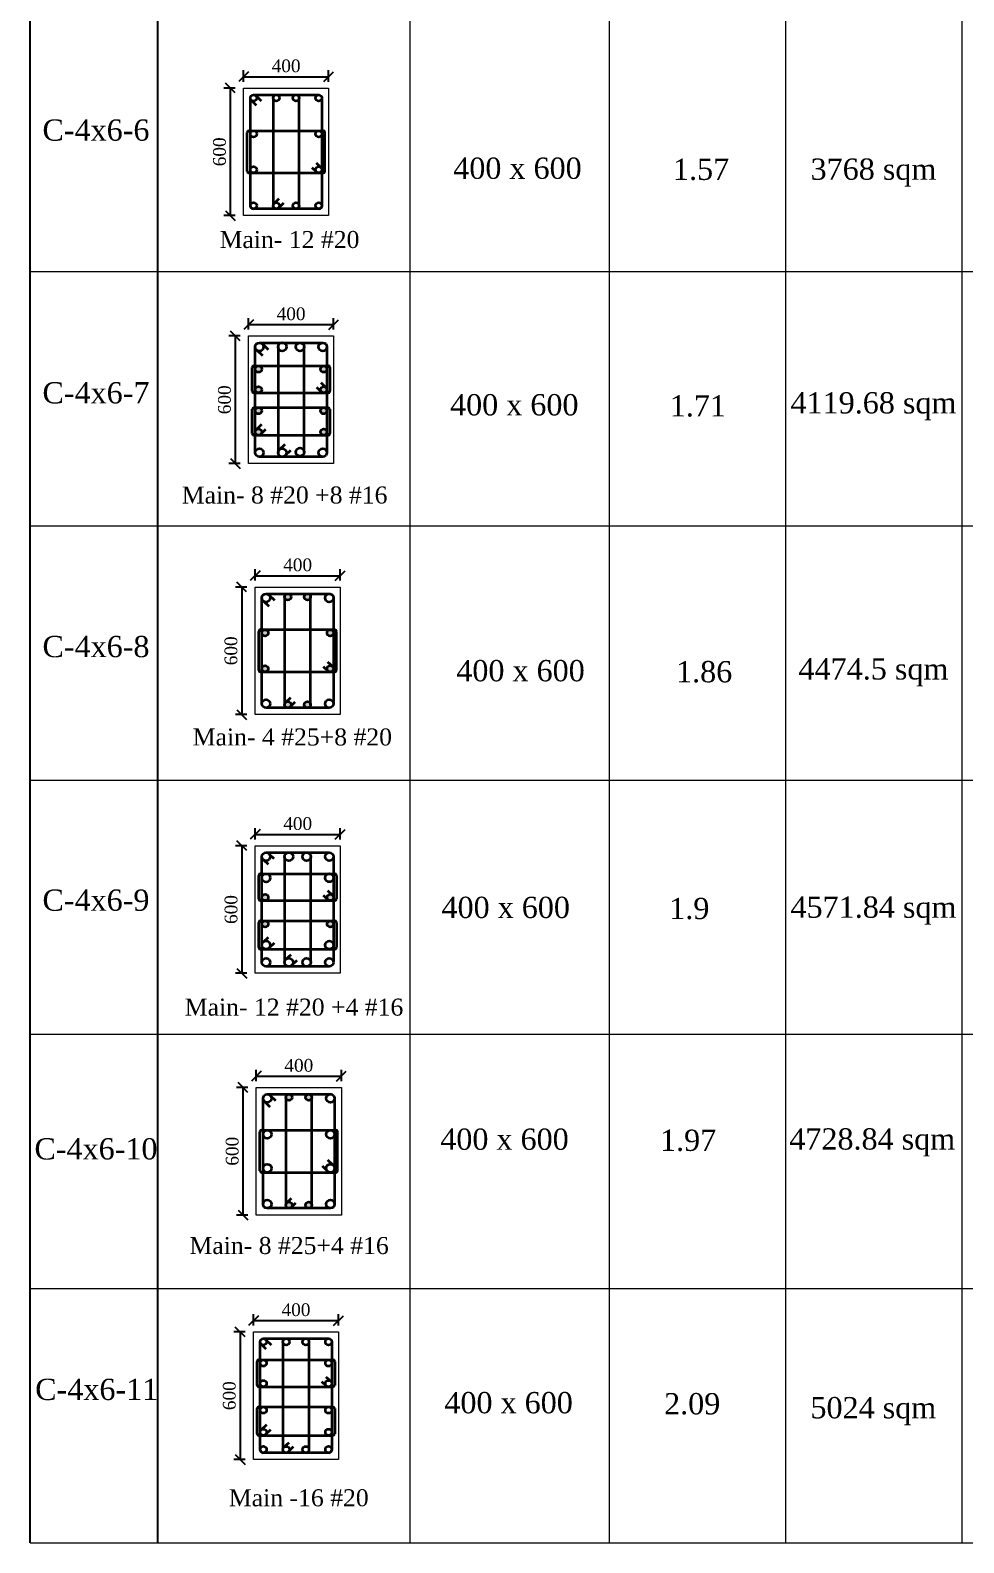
# Model space of a CAD drawing. Header units: millimetres. Extents: x -111267 to 10003021, y -40114 to 2142304.
# Drawn here: x 4347121 to 4369076, y 1999011 to 2034588 of the extents above; entities that cross this region are included whole.
import ezdxf

# ---------------------------------------------------------------- set-up
doc = ezdxf.new("R2010")
doc.units = ezdxf.units.MM
doc.header["$PDMODE"] = 2
doc.linetypes.add('DASHED2', pattern=[0.375, 0.25, -0.125])
doc.layers.add('5a.Hatch-TR-0', color=8, linetype='Continuous')
doc.layers.add('9.Title', color=7, linetype='Continuous')
for name, color, linetype, lineweight in [('6.Dim', 8, 'Continuous', 9), ('object line', 23, 'Continuous', 13), ('reinmt', 241, 'Continuous', 40), ('S-Beam', 4, 'DASHED2', 15), ('S-Dim', 8, 'Continuous', 5)]:
    doc.layers.add(name, color=color, linetype=linetype, lineweight=lineweight)
doc.styles.add('DRIQsmall', font='times.ttf', dxfattribs={"height": 0.2})
doc.styles.add('Times new roman', font='times.ttf', dxfattribs={"height": 300})
doc.dimstyles.new('Scale 20', dxfattribs={"dimscale": 0, "dimtxt": 250, "dimasz": 230, "dimexe": 150, "dimexo": 150, "dimgap": 100, "dimtad": 1, "dimtoh": 1, "dimdec": 0, "dimlfac": 0.2, "dimzin": 0, "dimdsep": 46, "dimtxsty": 'Times new roman', "dimblk": 'OBLIQUE', "dimcen": 0.09, "dimclrd": 256, "dimclrt": 3, "dimadec": 0, "dimazin": 0, "dimtfac": 1, "dimtdec": 0, "dimtofl": 0, "dimtmove": 0, "dimatfit": 3, "dimfxl": 150, "dimfxlon": 1, "dimtolj": 1, "dimtzin": 0, "dimarcsym": 0})

# ---------------------------------------------------------------- blocks, each defined once
blk = doc.blocks.new('_Oblique')
at = {"color": 0, "linetype": 'ByBlock', "lineweight": -2}
blk.add_line((-0.5, -0.5), (0.5, 0.5), dxfattribs=at)
blk = doc.blocks.new('*D961')
at = {"layer": 'Defpoints', "color": 0, "ltscale": 6, "transparency": 16777216}
for p in [(4352364, 2015406), (4352097, 2012406), (4352364, 2012406)]:
    blk.add_point(p, dxfattribs=at)
at = {"layer": 'S-Dim', "color": 0, "lineweight": -2, "ltscale": 6, "transparency": 16777216}
for p, q in [((4352214, 2015406), (4351947, 2015406)), ((4352214, 2012406), (4351947, 2012406))]:
    blk.add_line(p, q, dxfattribs=at)
at = {"layer": 'S-Dim', "lineweight": -2, "ltscale": 6, "transparency": 16777216}
blk.add_line((4352097, 2015406), (4352097, 2012406), dxfattribs=at)
at = {"layer": 'S-Dim', "lineweight": -2, "ltscale": 6, "transparency": 16777216, "xscale": 230, "yscale": 230, "zscale": 230}
for p, rotation in [((4352097, 2015406), 90), ((4352097, 2012406), 270)]:
    blk.add_blockref('_Oblique', p, dxfattribs=dict(at, rotation=rotation))
at = {"layer": 'S-Dim', "color": 3, "ltscale": 6, "transparency": 16777216, "insert": (4351845, 2013906), "char_height": 300, "attachment_point": 5, "rotation": 90, "style": 'Times new roman'}
blk.add_mtext('\\A1;600', dxfattribs=at)
blk = doc.blocks.new('*D962')
at = {"layer": 'Defpoints', "color": 0, "ltscale": 6, "transparency": 16777216}
for p in [(4354411, 2015672), (4352411, 2015406), (4354411, 2015406)]:
    blk.add_point(p, dxfattribs=at)
at = {"layer": 'S-Dim', "color": 0, "lineweight": -2, "ltscale": 6, "transparency": 16777216}
for p, q in [((4352411, 2015556), (4352411, 2015822)), ((4354411, 2015556), (4354411, 2015822))]:
    blk.add_line(p, q, dxfattribs=at)
at = {"layer": 'S-Dim', "lineweight": -2, "ltscale": 6, "transparency": 16777216}
blk.add_line((4352411, 2015672), (4354411, 2015672), dxfattribs=at)
at = {"layer": 'S-Dim', "lineweight": -2, "ltscale": 6, "transparency": 16777216, "xscale": 230, "yscale": 230, "zscale": 230, "rotation": 180}
blk.add_blockref('_Oblique', (4352411, 2015672), dxfattribs=at)
at = {"layer": 'S-Dim', "lineweight": -2, "ltscale": 6, "transparency": 16777216, "xscale": 230, "yscale": 230, "zscale": 230}
blk.add_blockref('_Oblique', (4354411, 2015672), dxfattribs=at)
at = {"layer": 'S-Dim', "color": 3, "ltscale": 6, "transparency": 16777216, "insert": (4353411, 2015925), "char_height": 300, "attachment_point": 5, "style": 'Times new roman'}
blk.add_mtext('\\A1;400', dxfattribs=at)
blk = doc.blocks.new('*D957')
at = {"layer": 'Defpoints', "color": 0, "ltscale": 6, "transparency": 16777216}
for p in [(4352209, 2027396), (4351942, 2024396), (4352209, 2024396)]:
    blk.add_point(p, dxfattribs=at)
at = {"layer": 'S-Dim', "color": 0, "lineweight": -2, "ltscale": 6, "transparency": 16777216}
for p, q in [((4352059, 2027396), (4351792, 2027396)), ((4352059, 2024396), (4351792, 2024396))]:
    blk.add_line(p, q, dxfattribs=at)
at = {"layer": 'S-Dim', "lineweight": -2, "ltscale": 6, "transparency": 16777216}
blk.add_line((4351942, 2027396), (4351942, 2024396), dxfattribs=at)
at = {"layer": 'S-Dim', "lineweight": -2, "ltscale": 6, "transparency": 16777216, "xscale": 230, "yscale": 230, "zscale": 230}
for p, rotation in [((4351942, 2027396), 90), ((4351942, 2024396), 270)]:
    blk.add_blockref('_Oblique', p, dxfattribs=dict(at, rotation=rotation))
at = {"layer": 'S-Dim', "color": 3, "ltscale": 6, "transparency": 16777216, "insert": (4351690, 2025896), "char_height": 300, "attachment_point": 5, "rotation": 90, "style": 'Times new roman'}
blk.add_mtext('\\A1;600', dxfattribs=at)
blk = doc.blocks.new('*D958')
at = {"layer": 'Defpoints', "color": 0, "ltscale": 6, "transparency": 16777216}
for p in [(4354256, 2027663), (4352256, 2027396), (4354256, 2027396)]:
    blk.add_point(p, dxfattribs=at)
at = {"layer": 'S-Dim', "color": 0, "lineweight": -2, "ltscale": 6, "transparency": 16777216}
for p, q in [((4352256, 2027546), (4352256, 2027813)), ((4354256, 2027546), (4354256, 2027813))]:
    blk.add_line(p, q, dxfattribs=at)
at = {"layer": 'S-Dim', "lineweight": -2, "ltscale": 6, "transparency": 16777216}
blk.add_line((4352256, 2027663), (4354256, 2027663), dxfattribs=at)
at = {"layer": 'S-Dim', "lineweight": -2, "ltscale": 6, "transparency": 16777216, "xscale": 230, "yscale": 230, "zscale": 230, "rotation": 180}
blk.add_blockref('_Oblique', (4352256, 2027663), dxfattribs=at)
at = {"layer": 'S-Dim', "lineweight": -2, "ltscale": 6, "transparency": 16777216, "xscale": 230, "yscale": 230, "zscale": 230}
blk.add_blockref('_Oblique', (4354256, 2027663), dxfattribs=at)
at = {"layer": 'S-Dim', "color": 3, "ltscale": 6, "transparency": 16777216, "insert": (4353256, 2027916), "char_height": 300, "attachment_point": 5, "style": 'Times new roman'}
blk.add_mtext('\\A1;400', dxfattribs=at)
blk = doc.blocks.new('*D969')
at = {"layer": 'Defpoints', "color": 0, "ltscale": 6, "transparency": 16777216}
for p in [(4352092, 2033228), (4351826, 2030228), (4352092, 2030228)]:
    blk.add_point(p, dxfattribs=at)
at = {"layer": 'S-Dim', "color": 0, "lineweight": -2, "ltscale": 6, "transparency": 16777216}
for p, q in [((4351942, 2033228), (4351676, 2033228)), ((4351942, 2030228), (4351676, 2030228))]:
    blk.add_line(p, q, dxfattribs=at)
at = {"layer": 'S-Dim', "lineweight": -2, "ltscale": 6, "transparency": 16777216}
blk.add_line((4351826, 2033228), (4351826, 2030228), dxfattribs=at)
at = {"layer": 'S-Dim', "lineweight": -2, "ltscale": 6, "transparency": 16777216, "xscale": 230, "yscale": 230, "zscale": 230}
for p, rotation in [((4351826, 2033228), 90), ((4351826, 2030228), 270)]:
    blk.add_blockref('_Oblique', p, dxfattribs=dict(at, rotation=rotation))
at = {"layer": 'S-Dim', "color": 3, "ltscale": 6, "transparency": 16777216, "insert": (4351573, 2031728), "char_height": 300, "attachment_point": 5, "rotation": 90, "style": 'Times new roman'}
blk.add_mtext('\\A1;600', dxfattribs=at)
blk = doc.blocks.new('*D970')
at = {"layer": 'Defpoints', "color": 0, "ltscale": 6, "transparency": 16777216}
for p in [(4352139, 2033228), (4354139, 2033495), (4354139, 2033228)]:
    blk.add_point(p, dxfattribs=at)
at = {"layer": 'S-Dim', "color": 0, "lineweight": -2, "ltscale": 6, "transparency": 16777216}
for p, q in [((4352139, 2033378), (4352139, 2033645)), ((4354139, 2033378), (4354139, 2033645))]:
    blk.add_line(p, q, dxfattribs=at)
at = {"layer": 'S-Dim', "lineweight": -2, "ltscale": 6, "transparency": 16777216}
blk.add_line((4352139, 2033495), (4354139, 2033495), dxfattribs=at)
at = {"layer": 'S-Dim', "lineweight": -2, "ltscale": 6, "transparency": 16777216, "xscale": 230, "yscale": 230, "zscale": 230, "rotation": 180}
blk.add_blockref('_Oblique', (4352139, 2033495), dxfattribs=at)
at = {"layer": 'S-Dim', "lineweight": -2, "ltscale": 6, "transparency": 16777216, "xscale": 230, "yscale": 230, "zscale": 230}
blk.add_blockref('_Oblique', (4354139, 2033495), dxfattribs=at)
at = {"layer": 'S-Dim', "color": 3, "ltscale": 6, "transparency": 16777216, "insert": (4353139, 2033748), "char_height": 300, "attachment_point": 5, "style": 'Times new roman'}
blk.add_mtext('\\A1;400', dxfattribs=at)
blk = doc.blocks.new('*D971')
at = {"layer": 'Defpoints', "color": 0, "ltscale": 6, "transparency": 16777216}
for p in [(4352363, 2021491), (4352096, 2018491), (4352363, 2018491)]:
    blk.add_point(p, dxfattribs=at)
at = {"layer": 'S-Dim', "color": 0, "lineweight": -2, "ltscale": 6, "transparency": 16777216}
for p, q in [((4352213, 2021491), (4351946, 2021491)), ((4352213, 2018491), (4351946, 2018491))]:
    blk.add_line(p, q, dxfattribs=at)
at = {"layer": 'S-Dim', "lineweight": -2, "ltscale": 6, "transparency": 16777216}
blk.add_line((4352096, 2021491), (4352096, 2018491), dxfattribs=at)
at = {"layer": 'S-Dim', "lineweight": -2, "ltscale": 6, "transparency": 16777216, "xscale": 230, "yscale": 230, "zscale": 230}
for p, rotation in [((4352096, 2021491), 90), ((4352096, 2018491), 270)]:
    blk.add_blockref('_Oblique', p, dxfattribs=dict(at, rotation=rotation))
at = {"layer": 'S-Dim', "color": 3, "ltscale": 6, "transparency": 16777216, "insert": (4351843, 2019991), "char_height": 300, "attachment_point": 5, "rotation": 90, "style": 'Times new roman'}
blk.add_mtext('\\A1;600', dxfattribs=at)
blk = doc.blocks.new('*D972')
at = {"layer": 'Defpoints', "color": 0, "ltscale": 6, "transparency": 16777216}
for p in [(4352410, 2021491), (4354410, 2021758), (4354410, 2021491)]:
    blk.add_point(p, dxfattribs=at)
at = {"layer": 'S-Dim', "color": 0, "lineweight": -2, "ltscale": 6, "transparency": 16777216}
for p, q in [((4352410, 2021641), (4352410, 2021908)), ((4354410, 2021641), (4354410, 2021908))]:
    blk.add_line(p, q, dxfattribs=at)
at = {"layer": 'S-Dim', "lineweight": -2, "ltscale": 6, "transparency": 16777216}
blk.add_line((4352410, 2021758), (4354410, 2021758), dxfattribs=at)
at = {"layer": 'S-Dim', "lineweight": -2, "ltscale": 6, "transparency": 16777216, "xscale": 230, "yscale": 230, "zscale": 230, "rotation": 180}
blk.add_blockref('_Oblique', (4352410, 2021758), dxfattribs=at)
at = {"layer": 'S-Dim', "lineweight": -2, "ltscale": 6, "transparency": 16777216, "xscale": 230, "yscale": 230, "zscale": 230}
blk.add_blockref('_Oblique', (4354410, 2021758), dxfattribs=at)
at = {"layer": 'S-Dim', "color": 3, "ltscale": 6, "transparency": 16777216, "insert": (4353410, 2022011), "char_height": 300, "attachment_point": 5, "style": 'Times new roman'}
blk.add_mtext('\\A1;400', dxfattribs=at)
blk = doc.blocks.new('*D973')
at = {"layer": 'Defpoints', "color": 0, "ltscale": 6, "transparency": 16777216}
for p in [(4352391, 2009720), (4352124, 2006720), (4352391, 2006720)]:
    blk.add_point(p, dxfattribs=at)
at = {"layer": 'S-Dim', "color": 0, "lineweight": -2, "ltscale": 6, "transparency": 16777216}
for p, q in [((4352241, 2009720), (4351974, 2009720)), ((4352241, 2006720), (4351974, 2006720))]:
    blk.add_line(p, q, dxfattribs=at)
at = {"layer": 'S-Dim', "lineweight": -2, "ltscale": 6, "transparency": 16777216}
blk.add_line((4352124, 2009720), (4352124, 2006720), dxfattribs=at)
at = {"layer": 'S-Dim', "lineweight": -2, "ltscale": 6, "transparency": 16777216, "xscale": 230, "yscale": 230, "zscale": 230}
for p, rotation in [((4352124, 2009720), 90), ((4352124, 2006720), 270)]:
    blk.add_blockref('_Oblique', p, dxfattribs=dict(at, rotation=rotation))
at = {"layer": 'S-Dim', "color": 3, "ltscale": 6, "transparency": 16777216, "insert": (4351872, 2008220), "char_height": 300, "attachment_point": 5, "rotation": 90, "style": 'Times new roman'}
blk.add_mtext('\\A1;600', dxfattribs=at)
blk = doc.blocks.new('*D974')
at = {"layer": 'Defpoints', "color": 0, "ltscale": 6, "transparency": 16777216}
for p in [(4354438, 2009986), (4352438, 2009720), (4354438, 2009720)]:
    blk.add_point(p, dxfattribs=at)
at = {"layer": 'S-Dim', "color": 0, "lineweight": -2, "ltscale": 6, "transparency": 16777216}
for p, q in [((4352438, 2009870), (4352438, 2010136)), ((4354438, 2009870), (4354438, 2010136))]:
    blk.add_line(p, q, dxfattribs=at)
at = {"layer": 'S-Dim', "lineweight": -2, "ltscale": 6, "transparency": 16777216}
blk.add_line((4352438, 2009986), (4354438, 2009986), dxfattribs=at)
at = {"layer": 'S-Dim', "lineweight": -2, "ltscale": 6, "transparency": 16777216, "xscale": 230, "yscale": 230, "zscale": 230, "rotation": 180}
blk.add_blockref('_Oblique', (4352438, 2009986), dxfattribs=at)
at = {"layer": 'S-Dim', "lineweight": -2, "ltscale": 6, "transparency": 16777216, "xscale": 230, "yscale": 230, "zscale": 230}
blk.add_blockref('_Oblique', (4354438, 2009986), dxfattribs=at)
at = {"layer": 'S-Dim', "color": 3, "ltscale": 6, "transparency": 16777216, "insert": (4353438, 2010239), "char_height": 300, "attachment_point": 5, "style": 'Times new roman'}
blk.add_mtext('\\A1;400', dxfattribs=at)
blk = doc.blocks.new('*D977')
at = {"layer": 'Defpoints', "color": 0, "ltscale": 6, "transparency": 16777216}
for p in [(4352323, 2003970), (4352057, 2000970), (4352323, 2000970)]:
    blk.add_point(p, dxfattribs=at)
at = {"layer": 'S-Dim', "color": 0, "lineweight": -2, "ltscale": 6, "transparency": 16777216}
for p, q in [((4352173, 2003970), (4351907, 2003970)), ((4352173, 2000970), (4351907, 2000970))]:
    blk.add_line(p, q, dxfattribs=at)
at = {"layer": 'S-Dim', "lineweight": -2, "ltscale": 6, "transparency": 16777216}
blk.add_line((4352057, 2003970), (4352057, 2000970), dxfattribs=at)
at = {"layer": 'S-Dim', "lineweight": -2, "ltscale": 6, "transparency": 16777216, "xscale": 230, "yscale": 230, "zscale": 230}
for p, rotation in [((4352057, 2003970), 90), ((4352057, 2000970), 270)]:
    blk.add_blockref('_Oblique', p, dxfattribs=dict(at, rotation=rotation))
at = {"layer": 'S-Dim', "color": 3, "ltscale": 6, "transparency": 16777216, "insert": (4351804, 2002470), "char_height": 300, "attachment_point": 5, "rotation": 90, "style": 'Times new roman'}
blk.add_mtext('\\A1;600', dxfattribs=at)
blk = doc.blocks.new('*D978')
at = {"layer": 'Defpoints', "color": 0, "ltscale": 6, "transparency": 16777216}
for p in [(4354371, 2004237), (4352371, 2003970), (4354371, 2003970)]:
    blk.add_point(p, dxfattribs=at)
at = {"layer": 'S-Dim', "color": 0, "lineweight": -2, "ltscale": 6, "transparency": 16777216}
for p, q in [((4352371, 2004120), (4352371, 2004387)), ((4354371, 2004120), (4354371, 2004387))]:
    blk.add_line(p, q, dxfattribs=at)
at = {"layer": 'S-Dim', "lineweight": -2, "ltscale": 6, "transparency": 16777216}
blk.add_line((4352371, 2004237), (4354371, 2004237), dxfattribs=at)
at = {"layer": 'S-Dim', "lineweight": -2, "ltscale": 6, "transparency": 16777216, "xscale": 230, "yscale": 230, "zscale": 230, "rotation": 180}
blk.add_blockref('_Oblique', (4352371, 2004237), dxfattribs=at)
at = {"layer": 'S-Dim', "lineweight": -2, "ltscale": 6, "transparency": 16777216, "xscale": 230, "yscale": 230, "zscale": 230}
blk.add_blockref('_Oblique', (4354371, 2004237), dxfattribs=at)
at = {"layer": 'S-Dim', "color": 3, "ltscale": 6, "transparency": 16777216, "insert": (4353371, 2004490), "char_height": 300, "attachment_point": 5, "style": 'Times new roman'}
blk.add_mtext('\\A1;400', dxfattribs=at)

msp = doc.modelspace()

# ---------------------------------------------------------------- hatches: boundary and pattern name
at = {"layer": '5a.Hatch-TR-0', "linetype": 'Continuous', "transparency": 33554597}
h = msp.add_hatch(color=8, dxfattribs=at)
h.dxf.hatch_style = 1
h.paths.add_polyline_path([(4352565.2, 2026617.6, 1), (4352414.1, 2026617.6, 1)])
h.paths.add_polyline_path([(4352565.2, 2026132.6, 1), (4352414.1, 2026132.6, 0.395999), (4352484.9, 2026057.2), (4352494.3, 2026057.2, 0.395999)])
h.paths.add_polyline_path([(4353946.9, 2026617.6, 1), (4354098, 2026617.6, 1)])
h.paths.add_polyline_path([(4353946.9, 2026132.6, 0.395999), (4354017.7, 2026057.2), (4354027.2, 2026057.2, 0.395999), (4354098, 2026132.6, 1)])
h.paths.add_polyline_path([(4354026.8, 2025713.9), (4354018, 2025713.9, 0.3971585), (4353946.9, 2025638.5, 1), (4354098, 2025638.5, 0.3971585)])
h = msp.add_hatch(color=8, dxfattribs=at)
h.dxf.hatch_style = 1
h.paths.add_polyline_path([(4353946.9, 2025136.7, 1), (4354098, 2025136.7, 1)])
h.paths.add_polyline_path([(4352441.9, 2025195.3), (4352432.4, 2025186, 0.179493), (4352414.1, 2025136.7, 1), (4352565.2, 2025136.7, 0.6319906)])
h.paths.add_polyline_path([(4352494, 2025713.9), (4352485.2, 2025713.9, 0.3971585), (4352414.1, 2025638.5, 1), (4352565.2, 2025638.5, 0.3971585)])
h = msp.add_hatch(color=8, dxfattribs=at)
h.dxf.hatch_style = 1
h.paths.add_polyline_path([(4353716.3, 2018724, 1), (4353565.3, 2018724, 0.3703206), (4353629.3, 2018649.4), (4353652.3, 2018649.4, 0.3702985)])
h.paths.add_polyline_path([(4353103, 2018724, 0.3707689), (4353167.2, 2018649.4), (4353189.9, 2018649.4, 0.3707468), (4353254.1, 2018724, 1)])
h.paths.add_polyline_path([(4352567.7, 2019569.8, 1), (4352718.8, 2019569.8, 1)])
h.paths.add_polyline_path([(4352718.8, 2020412.7, 1), (4352567.7, 2020412.7, 1)])
h.paths.add_polyline_path([(4354100.6, 2020412.7, 1), (4354251.6, 2020412.7, 1)])
h.paths.add_polyline_path([(4354100.6, 2019569.8, 1), (4354251.6, 2019569.8, 1)])
h.paths.add_polyline_path([(4353652.5, 2021333.3), (4353629.1, 2021333.3, 0.3693429), (4353565.3, 2021258.6, 1), (4353716.3, 2021258.6, 0.369363)])
h.paths.add_polyline_path([(4353190.4, 2021333.2), (4353166.8, 2021333.2, 0.3689485), (4353103, 2021258.6, 1), (4353254.1, 2021258.6, 0.3689685)])
at = {"layer": '5a.Hatch-TR-0', "linetype": 'Continuous'}
h = msp.add_hatch(color=8, dxfattribs=at)
h.dxf.hatch_style = 1
h.paths.add_polyline_path([(4352569.1, 2013566, 1), (4352720.2, 2013566, 1)])
h.paths.add_polyline_path([(4352720.2, 2014190.3, 1), (4352569.1, 2014190.3, 1)])
h.paths.add_polyline_path([(4354253, 2014190.3, 1), (4354101.9, 2014190.3, 1)])
h.paths.add_polyline_path([(4354253, 2013566, 1), (4354101.9, 2013566, 1)])
at = {"layer": '6.Dim', "linetype": 'Continuous'}
h = msp.add_hatch(color=8, dxfattribs=at)
h.dxf.hatch_style = 1
h.paths.add_polyline_path([(4353593.9, 2006953.3, 1), (4353745, 2006953.3, 1)])
h.paths.add_polyline_path([(4353131.7, 2006953.3, 1), (4353282.8, 2006953.3, 1)])
h.paths.add_polyline_path([(4353282.7, 2009487.1, 0.3689685), (4353218.9, 2009561.7), (4353195.3, 2009561.7, 0.3689485), (4353131.6, 2009487.1, 1)])
h.paths.add_polyline_path([(4353681.1, 2009561.7), (4353657.7, 2009561.7, 0.3693429), (4353593.8, 2009487.1, 1), (4353744.9, 2009487.1, 0.369363)])

# ---------------------------------------------------------------- linework, layer by layer
at = {"layer": '9.Title'}
for p, q in [((4347121.2, 1999011, -198769.9), (4347121.2, 2067045.3, -198769.9)), ((4350121.2, 1999011, -198769.9), (4350121.2, 2066045.3, -198769.9))]:
    msp.add_line(p, q, dxfattribs=at)
at = {"layer": 'object line'}
for points, elevation in [([(4352139.4, 2033228.3), (4354139.4, 2033228.3), (4354139.4, 2030228.3), (4352139.4, 2030228.3)], 99385), ([(4352409.7, 2021491.3), (4354409.7, 2021491.3), (4354409.7, 2018491.3), (4352409.7, 2018491.3)], 99385), ([(4352438.3, 2009719.8), (4354438.3, 2009719.8), (4354438.3, 2006719.8), (4352438.3, 2006719.8)], 99385), ([(4352370.5, 2003970.4), (4354370.5, 2003970.4), (4354370.5, 2000970.4), (4352370.5, 2000970.4)], 193424.3)]:
    msp.add_lwpolyline(points, close=True, dxfattribs=dict(at, elevation=elevation))
for points in [[(4352256, 2027396.3), (4354256, 2027396.3), (4354256, 2024396.3), (4352256, 2024396.3)], [(4352411.1, 2015405.8), (4354411.1, 2015405.8), (4354411.1, 2012405.8), (4352411.1, 2012405.8)]]:
    msp.add_lwpolyline(points, close=True, dxfattribs=at)
at = {"layer": 'reinmt', "linetype": 'Continuous', "lineweight": 35}
for p, q in [((4352297.5, 2030457.6, 99385), (4352297.5, 2032994.7, 99385)), ((4352319.8, 2032941.1, 99385), (4352433.9, 2032828.5, 99385)), ((4352373, 2033070.2, 99385), (4353910, 2033070.2, 99385)), ((4352424.6, 2033049.8, 99385), (4352553.4, 2032925.6, 99385)), ((4352832.8, 2032995.6, 99385), (4352832.8, 2030461, 99385)), ((4353446, 2030461, 99385), (4353446, 2032995.6, 99385)), ((4353981.3, 2032998.8, 99385), (4353981.3, 2030457.6, 99385)), ((4352225.1, 2031271.3, 99385), (4352225.1, 2032185.2, 99385)), ((4352265.1, 2032225.2, 99385), (4354010.6, 2032225.2, 99385)), ((4354050.6, 2031271.3, 99385), (4354050.6, 2032185.2, 99385)), ((4353842.3, 2031469.2, 99385), (4353956.1, 2031363.1, 99385)), ((4352265.1, 2031231.3, 99385), (4354010.6, 2031231.3, 99385)), ((4353742.4, 2031359, 99385), (4353852.2, 2031253.5, 99385)), ((4353910, 2030386.3, 99385), (4352368.8, 2030386.3, 99385)), ((4353910, 2030386.3, 99385), (4352368.8, 2030386.3, 99385)), ((4352863.1, 2030521.5, 99385), (4352977, 2030630.8, 99385)), ((4352972.5, 2030421.2, 99385), (4353084.4, 2030529.2, 99385)), ((4352512.3, 2027238.3), (4353999.8, 2027238.3)), ((4352588.8, 2027201.5), (4352717.6, 2027077.3)), ((4352414.1, 2024652.6), (4352414.1, 2027140.1)), ((4352440, 2027073.6), (4352583, 2026936.4)), ((4352949.4, 2027140.9), (4352949.4, 2024629)), ((4353562.7, 2024665.1), (4353562.7, 2027140.1)), ((4354098, 2027140.1), (4354098, 2024652.6)), ((4352341.8, 2026097.2), (4352341.7, 2026656.6)), ((4352381.7, 2026696.6), (4354127.2, 2026696.6)), ((4354167.2, 2026656.6), (4354167.2, 2026097.2)), ((4353854.6, 2026189.8), (4353964.4, 2026084.3)), ((4353954.5, 2026299.9), (4354068.3, 2026193.9)), ((4352381.7, 2026057.2), (4354127.2, 2026057.2)), ((4352341.7, 2025100.4), (4352341.4, 2025673.9)), ((4352381.4, 2025713.9), (4354126.8, 2025713.9)), ((4354166.8, 2025673.9), (4354167.2, 2025100.4)), ((4352381.7, 2025060.4), (4354127.2, 2025060.4)), ((4352563.6, 2025313.8), (4352432.4, 2025186)), ((4352654.6, 2025192.8), (4352546.9, 2025087.5)), ((4352976.1, 2024719), (4353114.9, 2024852.1)), ((4353124.5, 2024590.7), (4353249.4, 2024711.2)), ((4353999.8, 2024554.4), (4352512.3, 2024554.4)), ((4352567.7, 2018747.5, 99385), (4352567.7, 2021235, 99385)), ((4352606.2, 2021157.1), (4352729.8, 2021037.8)), ((4352665.9, 2021333.2, 99385), (4354180.3, 2021333.3, 99385)), ((4352738.4, 2021301.4), (4352861.8, 2021182.2)), ((4353103, 2021258.6, 99385), (4353103, 2018724, 99385)), ((4353716.3, 2018724, 99385), (4353716.3, 2021258.6, 99385)), ((4354251.6, 2021261.9, 99385), (4354251.6, 2018747.6, 99385)), ((4352495.4, 2019534.3, 99385), (4352495.4, 2020448.3, 99385)), ((4352535.4, 2020488.3, 99385), (4354280.9, 2020488.3, 99385)), ((4354320.9, 2019534.3, 99385), (4354320.9, 2020448.3, 99385)), ((4354112.6, 2019732.3, 99385), (4354226.4, 2019626.2, 99385)), ((4352535.4, 2019494.3, 99385), (4354280.9, 2019494.3, 99385)), ((4354012.7, 2019622.1, 99385), (4354122.5, 2019516.6, 99385)), ((4354153.4, 2018649.4, 99385), (4352665.5, 2018649.3, 99385)), ((4353133.4, 2018784.6, 99385), (4353247.3, 2018893.8, 99385)), ((4353242.8, 2018684.3, 99385), (4353354.7, 2018792.3, 99385)), ((4352569.5, 2012662.5, 99385), (4352569.1, 2015149)), ((4352607.3, 2015072.6, -99385), (4352715.4, 2014974.4, -99385)), ((4352667.3, 2015247.2), (4354154.8, 2015247.7)), ((4352743.1, 2015211.4, -99385), (4352847.6, 2015109.6, -99385)), ((4353104.4, 2015149.1), (4353104.4, 2012662.5, 99385)), ((4353717.7, 2012662.5, 99385), (4353717.7, 2015149)), ((4354253, 2015149.5), (4354252.6, 2012663.8, 99385)), ((4352496.8, 2014154.8), (4352496.8, 2014708.9)), ((4352536.8, 2014748.9), (4354282.2, 2014748.9)), ((4354322.2, 2014708.9), (4354322.2, 2014154.8)), ((4354114, 2014352.7), (4354227.8, 2014246.7)), ((4352536.8, 2014114.8), (4354282.2, 2014114.8)), ((4354014.1, 2014242.6), (4354123.9, 2014137)), ((4352536.8, 2013641.6), (4354282.2, 2013641.6)), ((4352496.8, 2013010.4), (4352496.8, 2013601.6)), ((4354322.2, 2013601.6), (4354322.2, 2013010.4)), ((4352536.8, 2012970.4), (4354282.2, 2012970.4)), ((4352601, 2013140.7), (4352726.6, 2013256.6)), ((4352733.6, 2012995.9), (4352862.4, 2013120.1)), ((4353135.9, 2012734.6, 99385), (4353261.5, 2012850.4, 99385)), ((4353268.5, 2012589.7, 99385), (4353397.3, 2012714, 99385)), ((4354154.5, 2012564.3, 99385), (4352667.7, 2012564.3, 99385)), ((4352596.3, 2006976, 99385), (4352596.3, 2009463.5, 99385)), ((4352634.7, 2009385.6), (4352758.4, 2009266.2)), ((4352694.5, 2009561.7, 99385), (4354208.8, 2009561.7, 99385)), ((4352766.9, 2009529.8), (4352890.3, 2009410.7)), ((4353131.6, 2009487.1, 99385), (4353131.7, 2006953.3, 99385)), ((4353744.9, 2006952.5, 99385), (4353744.9, 2009487.1, 99385)), ((4354280.2, 2009490.4, 99385), (4354280.2, 2006976, 99385)), ((4352524, 2007762.8, 99385), (4352524, 2008676.7, 99385)), ((4352564, 2008716.7, 99385), (4354309.4, 2008716.7, 99385)), ((4354349.4, 2007762.8, 99385), (4354349.4, 2008676.7, 99385)), ((4354115.4, 2008020), (4354238.8, 2007900.8)), ((4352564, 2007722.8, 99385), (4354309.4, 2007722.8, 99385)), ((4353983.6, 2007876.6), (4354107.2, 2007757.3)), ((4353157.1, 2007009.9), (4353265.1, 2007114)), ((4353263.7, 2006903.1), (4353368, 2007003.9)), ((4354182, 2006877.8, 99385), (4352694.1, 2006877.8, 99385)), ((4352528.6, 2001199.8, 193424.3), (4352528.6, 2003736.8, 193424.3)), ((4352550.9, 2003683.2, 193424.3), (4352665, 2003570.6, 193424.3)), ((4352604.1, 2003812.3, 193424.3), (4354141.1, 2003812.3, 193424.3)), ((4352655.8, 2003792, 193424.3), (4352784.5, 2003667.7, 193424.3)), ((4353063.9, 2003737.7, 193424.3), (4353063.9, 2001203.1, 193424.3)), ((4353677.2, 2001203.1, 193424.3), (4353677.2, 2003737.7, 193424.3)), ((4354212.5, 2003741, 193424.3), (4354212.5, 2001199.8, 193424.3)), ((4352456.2, 2002719.4, 193424.3), (4352456.2, 2003273.5, 193424.3)), ((4352496.2, 2003313.5, 193424.3), (4354241.7, 2003313.5, 193424.3)), ((4354281.7, 2003273.5, 193424.3), (4354281.7, 2002719.4, 193424.3)), ((4352496.2, 2002679.4, 193424.3), (4354241.7, 2002679.4, 193424.3)), ((4353973.6, 2002807.2, 193424.3), (4354083.4, 2002701.7, 193424.3)), ((4354073.5, 2002917.3, 193424.3), (4354187.3, 2002811.3, 193424.3)), ((4352456.2, 2001575.1, 193424.3), (4352456.2, 2002166.2, 193424.3)), ((4352496.2, 2002206.2, 193424.3), (4354241.7, 2002206.2, 193424.3)), ((4354281.7, 2002166.2, 193424.3), (4354281.7, 2001575.1, 193424.3)), ((4352674.8, 2001785.2, 193424.3), (4352547.8, 2001660.9, 193424.3)), ((4352772.2, 2001670.4, 193424.3), (4352664.4, 2001565.1, 193424.3)), ((4352496.2, 2001535.1, 193424.3), (4354241.7, 2001535.1, 193424.3)), ((4353094.2, 2001263.6, 193424.3), (4353208.2, 2001372.9, 193424.3)), ((4353203.6, 2001163.3, 193424.3), (4353315.6, 2001271.3, 193424.3)), ((4354141.1, 2001128.4, 193424.3), (4352600, 2001128.4, 193424.3)), ((4354141.1, 2001128.4, 193424.3), (4352600, 2001128.4, 193424.3))]:
    msp.add_line(p, q, dxfattribs=at)
for centre, radius in [((4352373, 2032994.7, 99385), 75.5), ((4352908.3, 2032995.6, 99385), 75.5), ((4353370.5, 2032995.6, 99385), 75.5), ((4353905.8, 2032994.7, 99385), 75.5), ((4352373, 2032149.7, 99385), 75.5), ((4353905.8, 2032149.7, 99385), 75.5), ((4352373, 2031306.8, 99385), 75.5), ((4353905.8, 2031306.8, 99385), 75.5), ((4352373, 2030461.9, 99385), 75.5), ((4352908.3, 2030461, 99385), 75.5), ((4353370.5, 2030461, 99385), 75.5), ((4353905.8, 2030461.9, 99385), 75.5), ((4352512.3, 2027140.1), 98.2), ((4353047.6, 2027140.9), 98.2), ((4353464.5, 2027140.1), 98.2), ((4353999.8, 2027140.1), 98.2), ((4352489.6, 2026617.6), 75.5), ((4354022.4, 2026617.6), 75.5), ((4352489.6, 2026132.6), 75.5), ((4354022.4, 2026132.6), 75.5), ((4352489.6, 2025638.5), 75.5), ((4354022.4, 2025638.5), 75.5), ((4352489.6, 2025136.7), 75.5), ((4354022.4, 2025136.7), 75.5), ((4352512.3, 2024652.6), 98.2), ((4353047.6, 2024651.7), 98.2), ((4353464.5, 2024665.1), 98.2), ((4353999.8, 2024652.6), 98.2), ((4352665.9, 2021235, 99385), 98.2), ((4353178.6, 2021258.6, 99385), 75.5), ((4353640.8, 2021258.6, 99385), 75.5), ((4354153.4, 2021235, 99385), 98.2), ((4352643.3, 2020412.7, 99385), 75.5), ((4354176.1, 2020412.7, 99385), 75.5), ((4352643.3, 2019569.8, 99385), 75.5), ((4354176.1, 2019569.8, 99385), 75.5), ((4352665.9, 2018747.5, 99385), 98.2), ((4353178.6, 2018724, 99385), 75.5), ((4353640.8, 2018724, 99385), 75.5), ((4354153.4, 2018747.6, 99385), 98.2), ((4352667.3, 2015149), 98.2), ((4353202.6, 2015149), 98.2), ((4353619.5, 2015149), 98.2), ((4354154.8, 2015149.5), 98.2), ((4352667.3, 2014650.7), 98.2), ((4354154.8, 2014651.2), 98.2), ((4352644.7, 2014190.3), 75.5), ((4354177.5, 2014190.3), 75.5), ((4352644.7, 2013566), 75.5), ((4354177.5, 2013566), 75.5), ((4352667.7, 2013068.6), 98.2), ((4354154.4, 2013068.6), 98.2), ((4352667.7, 2012662.5, 99385), 98.2), ((4353202.6, 2012662.5, 99385), 98.2), ((4353619.5, 2012662.5, 99385), 98.2), ((4354154.4, 2012662.5, 99385), 98.2), ((4352694.5, 2009463.5, 99385), 98.2), ((4353207.1, 2009487.1, 99385), 75.5), ((4353669.4, 2009487.1, 99385), 75.5), ((4354182, 2009463.5, 99385), 98.2), ((4352694.5, 2008618.5, 99385), 98.2), ((4354182, 2008618.5, 99385), 98.2), ((4352694.5, 2007821, 99385), 98.2), ((4354182, 2007821, 99385), 98.2), ((4352694.5, 2006976, 99385), 98.2), ((4353207.2, 2006953.3, 99385), 75.5), ((4353669.5, 2006953.3, 99385), 75.5), ((4354182, 2006976, 99385), 98.2), ((4352604.1, 2003736.8, 193424.3), 75.5), ((4353139.4, 2003737.7, 193424.3), 75.5), ((4353601.6, 2003737.7, 193424.3), 75.5), ((4354136.9, 2003736.8, 193424.3), 75.5), ((4352604.1, 2003237.9, 193424.3), 75.5), ((4354136.9, 2003237.9, 193424.3), 75.5), ((4352604.1, 2002754.9, 193424.3), 75.5), ((4354136.9, 2002754.9, 193424.3), 75.5), ((4352604.1, 2002130.6, 193424.3), 75.5), ((4354136.9, 2002130.6, 193424.3), 75.5), ((4352604.1, 2001610.6, 193424.3), 75.5), ((4354136.9, 2001610.6, 193424.3), 75.5), ((4352604.1, 2001204, 193424.3), 75.5), ((4353139.4, 2001203.1, 193424.3), 75.5), ((4353601.6, 2001203.1, 193424.3), 75.5), ((4354136.9, 2001204, 193424.3), 75.5)]:
    msp.add_circle(centre, radius, dxfattribs=at)
for centre, radius, start, end in [((4352265.1, 2032185.2, 99385), 40, 90, 180), ((4354010.6, 2032185.2, 99385), 40, 0, 90), ((4352265.1, 2031271.3, 99385), 40, 180, 270), ((4354010.6, 2031271.3, 99385), 40, 270, 0), ((4352368.8, 2030457.6, 99385), 71.4, 180, 270), ((4353910, 2030457.6, 99385), 71.4, 270, 0), ((4352381.7, 2026656.6), 40, 90, 180), ((4354127.2, 2026656.6), 40, 0, 90), ((4352381.8, 2026097.2), 40, 180, 270), ((4354127.2, 2026097.2), 40, 270, 0), ((4352381.4, 2025673.9), 40, 90, 180), ((4354126.8, 2025673.9), 40, 0, 90), ((4352381.7, 2025100.4), 40, 180, 270), ((4354127.2, 2025100.4), 40, 270, 0), ((4352535.4, 2020448.3, 99385), 40, 90, 180), ((4354280.9, 2020448.3, 99385), 40, 0, 90), ((4352535.4, 2019534.3, 99385), 40, 180, 270), ((4354280.9, 2019534.3, 99385), 40, 270, 0), ((4352536.8, 2014708.9), 40, 90, 180), ((4354282.2, 2014708.9), 40, 0, 90), ((4352536.8, 2014154.8), 40, 180, 270), ((4354282.2, 2014154.8), 40, 270, 0), ((4352536.8, 2013601.6), 40, 90, 180), ((4354282.2, 2013601.6), 40, 0, 90), ((4352536.8, 2013010.4), 40, 180, 270), ((4354282.2, 2013010.4), 40, 270, 0), ((4352564, 2008676.7, 99385), 40, 90, 180), ((4354309.4, 2008676.7, 99385), 40, 0, 90), ((4352564, 2007762.8, 99385), 40, 180, 270), ((4354309.4, 2007762.8, 99385), 40, 270, 0), ((4352496.2, 2003273.5, 193424.3), 40, 90, 180), ((4354241.7, 2003273.5, 193424.3), 40, 0, 90), ((4352496.2, 2002719.4, 193424.3), 40, 180, 270), ((4354241.7, 2002719.4, 193424.3), 40, 270, 0), ((4352496.2, 2002166.2, 193424.3), 40, 90, 180), ((4354241.7, 2002166.2, 193424.3), 40, 0, 90), ((4352496.2, 2001575.1, 193424.3), 40, 180, 270), ((4354241.7, 2001575.1, 193424.3), 40, 270, 0), ((4352600, 2001199.8, 193424.3), 71.4, 180, 270), ((4354141.1, 2001199.8, 193424.3), 71.4, 270, 0)]:
    msp.add_arc(centre, radius, start, end, dxfattribs=at)
at = {"layer": 'S-Beam', "linetype": 'Continuous', "ltscale": 5}
for p, q in [((4369032.5, 2067045.3, -198769.9), (4369032.5, 1999011, -198769.9)), ((4356047.4, 2066045.3, -198769.9), (4356047.4, 1999011, -198769.9)), ((4360735.4, 2066045.3, -198769.9), (4360735.4, 1999011, -198769.9)), ((4364883.9, 2066045.3, -198769.9), (4364883.9, 1999011, -198769.9)), ((4347121.2, 2028911, 1750.1), (4390943.7, 2028911, -101900.3)), ((4347121.2, 2022931, 1750.1), (4390943.7, 2022931, -101900.3)), ((4347121.2, 2016951, 1750.1), (4390943.7, 2016951, -101900.3)), ((4347121.2, 2010971, 1750.1), (4390943.7, 2010971, -101900.3)), ((4347121.2, 2004991, 1750.1), (4390943.7, 2004991, -101900.3)), ((4347121.2, 1999011, 1750.1), (4390943.7, 1999011, -101900.3))]:
    msp.add_line(p, q, dxfattribs=at)

# ---------------------------------------------------------------- texts
at = {"color": 0, "linetype": 'Continuous', "char_height": 400, "attachment_point": 5, "style": 'Times new roman'}
for s, insert, width in [('Main- 12 #20', (4353219.2, 2029662.4), 3405.581), ('Main- 8 #20 +8 #16', (4353104, 2023652.7), 5124.715), ('Main- 4 #25+8 #20', (4353286.1, 2017961.1), 6719.179), ('Main- 12 #20 +4 #16', (4353325.1, 2011607.1), 5032.261), ('Main- 8 #25+4 #16', (4353209.6, 2005999.2), 5504.986), ('Main -16 #20', (4353436.9, 2000065.8, 193424.3), 3405.581)]:
    msp.add_mtext(s, dxfattribs=dict(at, insert=insert, width=width))
at = {"layer": '9.Title', "linetype": 'Continuous', "lineweight": 9, "ltscale": 0.5, "char_height": 500, "width": 8540.737, "attachment_point": 5, "style": 'DRIQsmall'}
for s, insert in [('C-4x6-6', (4348666.6, 2032236.2, -198769.9)), ('400 x 600', (4358580.1, 2031338.7)), ('1.57', (4362898.6, 2031312.3)), ('3768 sqm', (4366952.8, 2031239.3, -198769.9)), ('C-4x6-7', (4348666.6, 2026056.7, -198769.9)), ('400 x 600', (4358505.2, 2025774.2)), ('1.71', (4362823.7, 2025747.9)), ('4119.68 sqm', (4366952.8, 2025742.9, -198769.9)), ('C-4x6-8', (4348666.6, 2020088.2, -198769.9)), ('400 x 600', (4358651.9, 2019520.5)), ('1.86', (4362970.3, 2019494.1)), ('4474.5 sqm', (4366952.8, 2019484.4, -198769.9)), ('C-4x6-9', (4348666.6, 2014122.5, -198769.9)), ('400 x 600', (4358303.7, 2013951.9)), ('1.9', (4362622.2, 2013925.5)), ('4571.84 sqm', (4366952.8, 2013880.1, -198769.9)), ('400 x 600', (4358275.1, 2008499.5)), ('1.97', (4362593.5, 2008473.1)), ('4728.84 sqm', (4366924.1, 2008427.7, -198769.9)), ('C-4x6-10', (4348666.6, 2008273.2, -198769.9)), ('C-4x6-11', (4348684.8, 2002614.9, -397539.8)), ('400 x 600', (4358371.1, 2002302.6, 94039.4)), ('2.09', (4362689.6, 2002276.2, 94039.4)), ('5024 sqm', (4366949.9, 2002106.5, -104730.6))]:
    msp.add_mtext(s, dxfattribs=dict(at, insert=insert))

# ---------------------------------------------------------------- dimensions: what is measured, and where the dimension line sits
at = {"layer": 'S-Dim', "ltscale": 6}
for base, p1, p2, picture, middle in [((4354139.4, 2033494.9, 99385), (4352139.4, 2033228.3, 99385), (4354139.4, 2033228.3, 99385), '*D970', (4353139.4, 2033747.5, 99385)), ((4354256, 2027663), (4352256, 2027396.3), (4354256, 2027396.3), '*D958', (4353256, 2027915.6)), ((4354409.7, 2021758, 99385), (4352409.7, 2021491.3, 99385), (4354409.7, 2021491.3, 99385), '*D972', (4353409.7, 2022010.6, 99385)), ((4354411.1, 2015672.4), (4352411.1, 2015405.8), (4354411.1, 2015405.8), '*D962', (4353411.1, 2015925)), ((4354438.3, 2009986.4, 99385), (4352438.3, 2009719.8, 99385), (4354438.3, 2009719.8, 99385), '*D974', (4353438.3, 2010239, 99385)), ((4354370.5, 2004237, 193424.3), (4352370.5, 2003970.4, 193424.3), (4354370.5, 2003970.4, 193424.3), '*D978', (4353370.5, 2004489.6, 193424.3))]:
    dim = msp.add_linear_dim(base=base, p1=p1, p2=p2, dimstyle='Scale 20', override={"dimscale": 1}, dxfattribs=at)
    dim.commit()
    dim.dimension.update_dxf_attribs({"geometry": picture, "text_midpoint": middle})
for base, p1, p2, picture, middle in [((4351825.6, 2030228.3, 99385), (4352092.2, 2033228.3, 99385), (4352092.2, 2030228.3, 99385), '*D969', (4351573, 2031728.3, 99385)), ((4351942.2, 2024396.3), (4352208.9, 2027396.3), (4352208.9, 2024396.3), '*D957', (4351689.6, 2025896.3)), ((4352095.9, 2018491.3, 99385), (4352362.5, 2021491.3, 99385), (4352362.5, 2018491.3, 99385), '*D971', (4351843.3, 2019991.3, 99385)), ((4352097.2, 2012405.8), (4352363.9, 2015405.8), (4352363.9, 2012405.8), '*D961', (4351844.7, 2013905.8)), ((4352124.4, 2006719.8, 99385), (4352391.1, 2009719.8, 99385), (4352391.1, 2006719.8, 99385), '*D973', (4351871.8, 2008219.8, 99385)), ((4352056.7, 2000970.4, 193424.3), (4352323.4, 2003970.4, 193424.3), (4352323.4, 2000970.4, 193424.3), '*D977', (4351804.1, 2002470.4, 193424.3))]:
    dim = msp.add_linear_dim(base=base, p1=p1, p2=p2, angle=90, dimstyle='Scale 20', override={"dimscale": 1}, dxfattribs=at)
    dim.commit()
    dim.dimension.update_dxf_attribs({"geometry": picture, "text_midpoint": middle})

doc.saveas('drawing.dxf')
